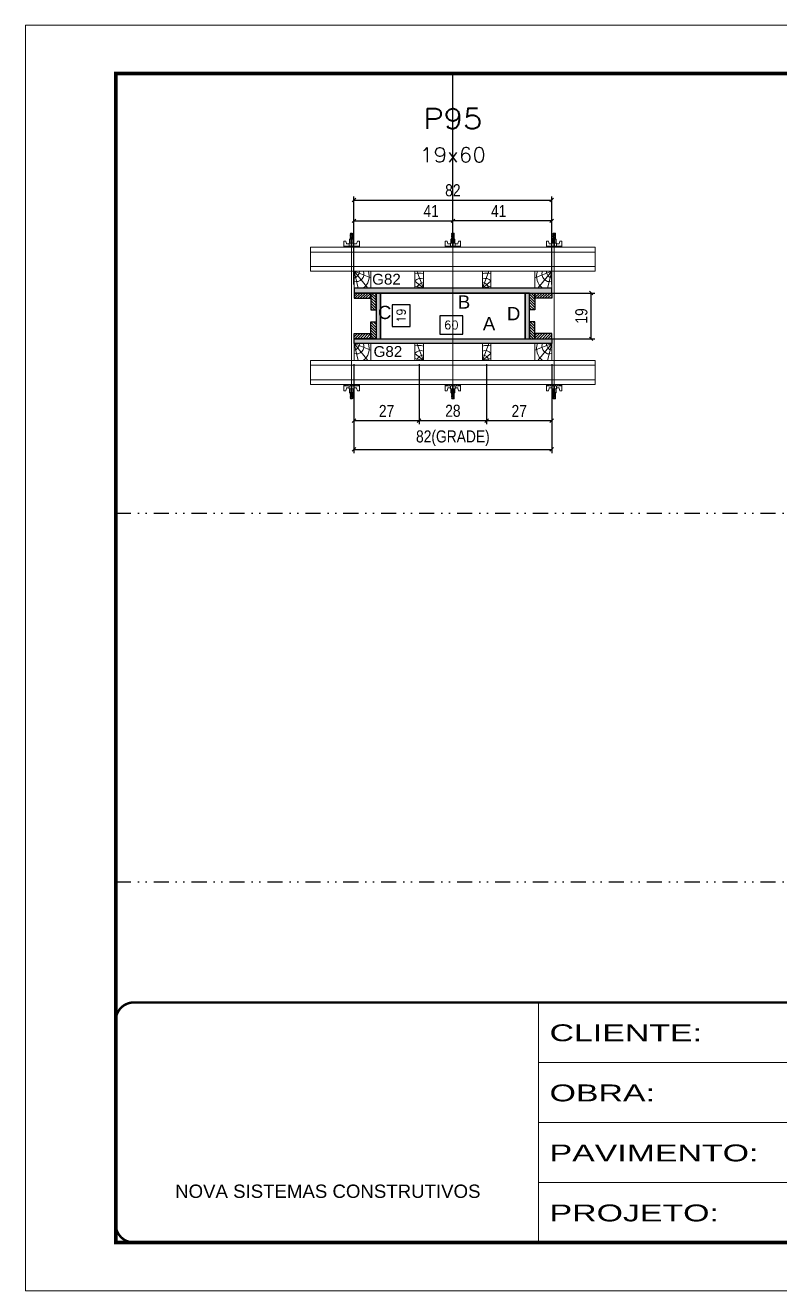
# Model space of a CAD drawing. Extents: x 14400 to 27878, y -21631 to 6985.
# Drawn here: x 17570 to 18196, y -13591 to -12541 of the extents above; entities that cross this region are included whole.
import ezdxf
from ezdxf.enums import TextEntityAlignment as Align

# ---------------------------------------------------------------- set-up
doc = ezdxf.new("R2010")
doc.units = 0
for name, pattern in [('CONTINUO', [0]), ('DASHED', [0.75, 0.5, -0.25]), ('DIVIDE2', [0.625, 0.25, -0.125, 0, -0.125, 0, -0.125]), ('HIDDEN', [0.375, 0.25, -0.125])]:
    doc.linetypes.add(name, pattern=pattern)
for name, color, linetype in [('CHAPA', 1, 'Continuous'), ('COTA', 241, 'Continuous'), ('MEIO_PONT', 93, 'Continuous'), ('Nível', 160, 'Continuous'), ('Painéis', 200, 'Continuous'), ('SARRAFO', 251, 'Continuous'), ('Texto de Titulo', 7, 'Continuous'), ('Texto Qtd Sarr', 242, 'Continuous'), ('TEXTO_GERAL', 7, 'Continuous')]:
    doc.layers.add(name, color=color, linetype=linetype)
for name, color, linetype, lineweight in [('Folhas', 255, 'Continuous', 9), ('Hachura', 251, 'Continuous', 9), ('Madeira', 126, 'Continuous', 18), ('Perfil Metálico', 224, 'Continuous', 18), ('SARRAFO DE PRESSAO', 251, 'DASHED', 9), ('Texto Seção', 7, 'Continuous', 15)]:
    doc.layers.add(name, color=color, linetype=linetype, lineweight=lineweight)
doc.styles.add('ARIAL', font='arial.ttf')
doc.styles.add('COTA TECNICA 2X', font='techl___.ttf', dxfattribs={"height": 10})
doc.styles.add('ROMANS', font='romans.shx')
doc.styles.add('SANSSERIF', font='sas_____.pfb')
doc.styles.add('Tecnologia', font='')
doc.styles.get('Tecnologia').set_extended_font_data('Forgotten Futurist')
doc.dimstyles.new('SECAO PILAR', dxfattribs={"dimtxt": 10, "dimasz": 3, "dimexe": 3, "dimexo": 3, "dimgap": 3, "dimtad": 1, "dimdec": 1, "dimlfac": 0.5, "dimzin": 12, "dimdsep": 46, "dimtxsty": 'COTA TECNICA 2X', "dimblk1": 'OBLIQUE', "dimblk2": 'OBLIQUE', "dimsah": 1, "dimcen": 0.9, "dimclrd": 256, "dimclre": 256, "dimclrt": 256, "dimadec": 1, "dimazin": 3, "dimtfac": 1, "dimtdec": 1, "dimtmove": 0, "dimatfit": 3, "dimfxl": 1, "dimtolj": 1, "dimtzin": 12, "dimarcsym": 0})
doc.dimstyles.new('SECÇÃO 2', dxfattribs={"dimtxt": 7, "dimasz": 6, "dimexe": 0.18, "dimexo": 2, "dimgap": -4, "dimtad": 3, "dimdec": 1, "dimlfac": 0.5, "dimzin": 12, "dimdsep": 46, "dimtxsty": 'ROMANS', "dimblk": 'ARCHTICK', "dimcen": 0.09, "dimse1": 1, "dimse2": 1, "dimsd1": 1, "dimsd2": 1, "dimclrd": 180, "dimclre": 5, "dimclrt": 1, "dimadec": 0, "dimazin": 3, "dimtfac": 1, "dimtdec": 1, "dimtofl": 0, "dimtmove": 0, "dimatfit": 3, "dimldrblk": 'ARCHTICK', "dimfxl": 1, "dimtolj": 1, "dimtzin": 0, "dimarcsym": 0})
pattern_1 = [(225, (8503.5847, -35692.6013), (1.12253202, -1.12253202), [])]
pattern_2 = [(225, (8718.5847, -35692.6013), (1.12253202, -1.12253202), [])]
pattern_3 = [(135, (-4903.2717, -3298.2413), (-1.12253202, -1.12253202), [])]
pattern_4 = [(135, (-4923.2717, -3298.2413), (-1.12253202, -1.12253202), [])]

# ---------------------------------------------------------------- blocks, each defined once
blk = doc.blocks.new('9999999999')
at = {"color": 30, "linetype": 'CONTINUO'}
for p, q in [((98564.6, 34230.2), (98564.6, 34429.4)), ((98564.6, 34379.6), (99584, 34379.6)), ((98564.6, 34329.8), (99488, 34329.8)), ((98564.6, 34280), (99488, 34280))]:
    blk.add_line(p, q, dxfattribs=at)
at = {"color": 30, "linetype": 'CONTINUO', "const_width": 2}
blk.add_lwpolyline([(99584, 34230.2), (99584, 34414.4, 0.414214), (99569, 34429.4), (98229, 34429.4, 0.414214), (98214, 34414.4), (98214, 34245.2, 0.414214), (98229, 34230.2), (99584, 34230.2)], format="xyb", dxfattribs=at)
at = {"layer": 'Folhas'}
blk.add_lwpolyline([(98139, 34190.2), (99624, 34190.2), (99624, 35240.2), (98139, 35240.2)], close=True, dxfattribs=at)
at = {"layer": 'Folhas', "color": 30, "const_width": 3}
blk.add_lwpolyline([(98214, 34230.2), (99584, 34230.2), (99584, 35200.2), (98214, 35200.2)], close=True, dxfattribs=at)
at = {"color": 7, "linetype": 'Continuous', "ltscale": 5, "style": 'ARIAL'}
blk.add_text('NOVA SISTEMAS CONSTRUTIVOS', height=11.059, dxfattribs=at).set_placement((98263.2, 34267.2))
at = {"layer": 'Folhas', "color": 7, "style": 'Tecnologia', "width": 1.5}
for s, p in [('CLIENTE:', (98573.7, 34397.2)), ('OBRA:', (98573.7, 34347.3)), ('PAVIMENTO:', (98573.7, 34297.5)), ('PROJETO:', (98573.7, 34247.7))]:
    blk.add_text(s, height=14, dxfattribs=at).set_placement(p)
blk = doc.blocks.new('titulo1')
at = {"layer": 'Defpoints', "color": 252, "linetype": 'HIDDEN', "ltscale": 2}
blk.add_line((0, 0), (0, 125), dxfattribs=at)
at = {"layer": 'Defpoints', "style": 'ROMANS', "oblique": 15}
blk.add_attdef('FOLHA', text='', height=10, dxfattribs=at).set_placement((0, 15.6), align=Align.MIDDLE_CENTER)
at = {"layer": 'Texto Qtd Sarr', "color": 3, "style": 'ROMANS', "oblique": 15}
for tag, height, p in [('TITULO', 17, (0, 71.4)), ('SEÇÃO', 12, (0, 41.5))]:
    blk.add_attdef(tag, text='', height=height, dxfattribs=at).set_placement(p, align=Align.MIDDLE_CENTER)
blk = doc.blocks.new('*D2640')
at = {"layer": 'COTA', "color": 180, "lineweight": -2, "transparency": 16777216}
for p, q in [((17932.8, -12782.2), (17913.8, -12782.2)), ((17913.8, -12782.2), (17913.8, -12797.2)), ((17932.8, -12797.2), (17932.8, -12782.2)), ((17913.8, -12797.2), (17932.8, -12797.2))]:
    blk.add_line(p, q, dxfattribs=at)
at = {"layer": 'Defpoints', "color": 0, "transparency": 16777216}
for p in [(17864.5, -12801.2), (17984.5, -12801.2), (17984.5, -12801.2)]:
    blk.add_point(p, dxfattribs=at)
at = {"layer": 'COTA', "color": 1, "transparency": 16777216, "insert": (17923.3, -12789.7), "char_height": 7, "attachment_point": 5, "style": 'ROMANS'}
blk.add_mtext('\\A1;60', dxfattribs=at)
blk = doc.blocks.new('_ArchTick')
at = {"color": 0, "linetype": 'ByBlock', "const_width": 0.15}
blk.add_lwpolyline([(-0.5, -0.5), (0.5, 0.5)], dxfattribs=at)
blk = doc.blocks.new('*D2641')
at = {"layer": 'COTA', "color": 180, "lineweight": -2, "transparency": 16777216}
for p, q in [((17889.1, -12772.9), (17874.1, -12772.9)), ((17874.1, -12772.9), (17874.1, -12790.9)), ((17889.1, -12790.9), (17889.1, -12772.9)), ((17874.1, -12790.9), (17889.1, -12790.9))]:
    blk.add_line(p, q, dxfattribs=at)
at = {"layer": 'Defpoints', "color": 0, "transparency": 16777216}
for p in [(17864.5, -12763.2), (17893.1, -12763.2), (17864.5, -12801.2)]:
    blk.add_point(p, dxfattribs=at)
at = {"layer": 'COTA', "color": 1, "transparency": 16777216, "insert": (17881.6, -12781.9), "char_height": 7, "attachment_point": 5, "rotation": 90, "style": 'ROMANS'}
blk.add_mtext('\\A1;19', dxfattribs=at)
blk = doc.blocks.new('_Oblique')
at = {"color": 0, "linetype": 'ByBlock', "lineweight": -2}
blk.add_line((-0.5, -0.5), (0.5, 0.5), dxfattribs=at)
blk = doc.blocks.new('*D2657')
at = {"layer": 'COTA', "lineweight": -2, "transparency": 16777216}
for p, q in [((17991.1, -12763.2), (18042.2, -12763.2)), ((18039.2, -12801.2), (18039.2, -12763.2)), ((17991.1, -12801.2), (18042.2, -12801.2))]:
    blk.add_line(p, q, dxfattribs=at)
at = {"layer": 'Defpoints', "color": 0, "transparency": 16777216}
for p in [(17988.1, -12763.2), (18039.2, -12763.2), (17988.1, -12801.2)]:
    blk.add_point(p, dxfattribs=at)
at = {"layer": 'COTA', "lineweight": -2, "transparency": 16777216, "xscale": 3, "yscale": 3, "zscale": 3}
for p, rotation in [((18039.2, -12763.2), 90), ((18039.2, -12801.2), 270)]:
    blk.add_blockref('_Oblique', p, dxfattribs=dict(at, rotation=rotation))
at = {"layer": 'COTA', "transparency": 16777216, "insert": (18031.1, -12782.2), "char_height": 10, "attachment_point": 5, "rotation": 90, "style": 'COTA TECNICA 2X'}
blk.add_mtext('\\A1;19', dxfattribs=at)
blk = doc.blocks.new('*D2642')
at = {"layer": 'COTA', "lineweight": -2, "transparency": 16777216}
for p, q in [((17842.5, -12822.2), (17842.5, -12896)), ((18006.5, -12822.2), (18006.5, -12896)), ((17842.5, -12893), (18006.5, -12893))]:
    blk.add_line(p, q, dxfattribs=at)
at = {"layer": 'Defpoints', "color": 0, "transparency": 16777216}
for p in [(17842.5, -12819.2), (18006.5, -12819.2), (18006.5, -12893)]:
    blk.add_point(p, dxfattribs=at)
at = {"layer": 'COTA', "lineweight": -2, "transparency": 16777216, "xscale": 3, "yscale": 3, "zscale": 3, "rotation": 180}
blk.add_blockref('_Oblique', (17842.5, -12893), dxfattribs=at)
at = {"layer": 'COTA', "lineweight": -2, "transparency": 16777216, "xscale": 3, "yscale": 3, "zscale": 3}
blk.add_blockref('_Oblique', (18006.5, -12893), dxfattribs=at)
at = {"layer": 'COTA', "transparency": 16777216, "insert": (17924.5, -12883.7), "char_height": 10, "attachment_point": 5, "style": 'COTA TECNICA 2X'}
blk.add_mtext('\\A1;82(GRADE)', dxfattribs=at)
blk = doc.blocks.new('*D2643')
at = {"layer": 'COTA', "lineweight": -2, "transparency": 16777216}
for p, q in [((17952.5, -12822.2), (17952.5, -12872.1)), ((18006.5, -12822.2), (18006.5, -12872.1)), ((17952.5, -12869.1), (18006.5, -12869.1))]:
    blk.add_line(p, q, dxfattribs=at)
at = {"layer": 'Defpoints', "color": 0, "transparency": 16777216}
for p in [(17952.5, -12819.2), (18006.5, -12819.2), (18006.5, -12869.1)]:
    blk.add_point(p, dxfattribs=at)
at = {"layer": 'COTA', "lineweight": -2, "transparency": 16777216, "xscale": 3, "yscale": 3, "zscale": 3, "rotation": 180}
blk.add_blockref('_Oblique', (17952.5, -12869.1), dxfattribs=at)
at = {"layer": 'COTA', "lineweight": -2, "transparency": 16777216, "xscale": 3, "yscale": 3, "zscale": 3}
blk.add_blockref('_Oblique', (18006.5, -12869.1), dxfattribs=at)
at = {"layer": 'COTA', "transparency": 16777216, "insert": (17979.5, -12861.1), "char_height": 10, "attachment_point": 5, "style": 'COTA TECNICA 2X'}
blk.add_mtext('\\A1;27', dxfattribs=at)
blk = doc.blocks.new('*D2644')
at = {"layer": 'COTA', "lineweight": -2, "transparency": 16777216}
for p, q in [((17842.5, -12822.2), (17842.5, -12872.1)), ((17896.5, -12822.2), (17896.5, -12872.1)), ((17842.5, -12869.1), (17896.5, -12869.1))]:
    blk.add_line(p, q, dxfattribs=at)
at = {"layer": 'Defpoints', "color": 0, "transparency": 16777216}
for p in [(17842.5, -12819.2), (17896.5, -12819.2), (17896.5, -12869.1)]:
    blk.add_point(p, dxfattribs=at)
at = {"layer": 'COTA', "lineweight": -2, "transparency": 16777216, "xscale": 3, "yscale": 3, "zscale": 3, "rotation": 180}
blk.add_blockref('_Oblique', (17842.5, -12869.1), dxfattribs=at)
at = {"layer": 'COTA', "lineweight": -2, "transparency": 16777216, "xscale": 3, "yscale": 3, "zscale": 3}
blk.add_blockref('_Oblique', (17896.5, -12869.1), dxfattribs=at)
at = {"layer": 'COTA', "transparency": 16777216, "insert": (17869.5, -12861.1), "char_height": 10, "attachment_point": 5, "style": 'COTA TECNICA 2X'}
blk.add_mtext('\\A1;27', dxfattribs=at)
blk = doc.blocks.new('*D2645')
at = {"layer": 'COTA', "lineweight": -2, "transparency": 16777216}
for p, q in [((17896.5, -12822.2), (17896.5, -12872.1)), ((17952.5, -12822.2), (17952.5, -12872.1)), ((17896.5, -12869.1), (17952.5, -12869.1))]:
    blk.add_line(p, q, dxfattribs=at)
at = {"layer": 'Defpoints', "color": 0, "transparency": 16777216}
for p in [(17896.5, -12819.2), (17952.5, -12819.2), (17952.5, -12869.1)]:
    blk.add_point(p, dxfattribs=at)
at = {"layer": 'COTA', "lineweight": -2, "transparency": 16777216, "xscale": 3, "yscale": 3, "zscale": 3, "rotation": 180}
blk.add_blockref('_Oblique', (17896.5, -12869.1), dxfattribs=at)
at = {"layer": 'COTA', "lineweight": -2, "transparency": 16777216, "xscale": 3, "yscale": 3, "zscale": 3}
blk.add_blockref('_Oblique', (17952.5, -12869.1), dxfattribs=at)
at = {"layer": 'COTA', "transparency": 16777216, "insert": (17924.5, -12861), "char_height": 10, "attachment_point": 5, "style": 'COTA TECNICA 2X'}
blk.add_mtext('\\A1;28', dxfattribs=at)
blk = doc.blocks.new('*D2646')
at = {"layer": 'COTA', "lineweight": -2, "transparency": 16777216}
for p, q in [((17842.5, -12756.2), (17842.5, -12683.1)), ((18006.5, -12756.2), (18006.5, -12683.1)), ((17842.5, -12686.1), (18006.5, -12686.1))]:
    blk.add_line(p, q, dxfattribs=at)
at = {"layer": 'Defpoints', "color": 0, "transparency": 16777216}
for p in [(18006.5, -12686.1), (17842.5, -12759.2), (18006.5, -12759.2)]:
    blk.add_point(p, dxfattribs=at)
at = {"layer": 'COTA', "lineweight": -2, "transparency": 16777216, "xscale": 3, "yscale": 3, "zscale": 3, "rotation": 180}
blk.add_blockref('_Oblique', (17842.5, -12686.1), dxfattribs=at)
at = {"layer": 'COTA', "lineweight": -2, "transparency": 16777216, "xscale": 3, "yscale": 3, "zscale": 3}
blk.add_blockref('_Oblique', (18006.5, -12686.1), dxfattribs=at)
at = {"layer": 'COTA', "transparency": 16777216, "insert": (17924.5, -12678), "char_height": 10, "attachment_point": 5, "style": 'COTA TECNICA 2X'}
blk.add_mtext('\\A1;82', dxfattribs=at)
blk = doc.blocks.new('*D2647')
at = {"layer": 'COTA', "lineweight": -2, "transparency": 16777216}
for p, q in [((17842.5, -12722.2), (17842.5, -12700.3)), ((17842.5, -12703.3), (17924.5, -12703.3)), ((17924.5, -12722.2), (17924.5, -12700.3))]:
    blk.add_line(p, q, dxfattribs=at)
at = {"layer": 'Defpoints', "color": 0, "transparency": 16777216}
for p in [(17924.5, -12703.3), (17842.5, -12725.2), (17924.5, -12725.2)]:
    blk.add_point(p, dxfattribs=at)
at = {"layer": 'COTA', "lineweight": -2, "transparency": 16777216, "xscale": 3, "yscale": 3, "zscale": 3, "rotation": 180}
blk.add_blockref('_Oblique', (17842.5, -12703.3), dxfattribs=at)
at = {"layer": 'COTA', "lineweight": -2, "transparency": 16777216, "xscale": 3, "yscale": 3, "zscale": 3}
blk.add_blockref('_Oblique', (17924.5, -12703.3), dxfattribs=at)
at = {"layer": 'COTA', "transparency": 16777216, "insert": (17906.5, -12695.2), "char_height": 10, "attachment_point": 5, "style": 'COTA TECNICA 2X'}
blk.add_mtext('\\A1;41', dxfattribs=at)
blk = doc.blocks.new('*D2648')
at = {"layer": 'COTA', "lineweight": -2, "transparency": 16777216}
for p, q in [((17924.5, -12722.2), (17924.5, -12700.3)), ((18006.5, -12703.3), (17924.5, -12703.3)), ((18006.5, -12722.2), (18006.5, -12700.3))]:
    blk.add_line(p, q, dxfattribs=at)
at = {"layer": 'Defpoints', "color": 0, "transparency": 16777216}
for p in [(17924.5, -12703.3), (17924.5, -12725.2), (18006.5, -12725.2)]:
    blk.add_point(p, dxfattribs=at)
at = {"layer": 'COTA', "lineweight": -2, "transparency": 16777216, "xscale": 3, "yscale": 3, "zscale": 3, "rotation": 180}
blk.add_blockref('_Oblique', (17924.5, -12703.3), dxfattribs=at)
at = {"layer": 'COTA', "lineweight": -2, "transparency": 16777216, "xscale": 3, "yscale": 3, "zscale": 3}
blk.add_blockref('_Oblique', (18006.5, -12703.3), dxfattribs=at)
at = {"layer": 'COTA', "transparency": 16777216, "insert": (17962.5, -12695.2), "char_height": 10, "attachment_point": 5, "style": 'COTA TECNICA 2X'}
blk.add_mtext('\\A1;41', dxfattribs=at)
blk = doc.blocks.new('C')
at = {"layer": 'Hachura', "color": 0}
for p, q in [((0, 3.22), (0, -3.22)), ((0.45, 3.22), (0, 3.22)), ((0.46, 3.16), (0, 3.16)), ((0.46, 3.05), (0, 3.05)), ((0.46, 2.88), (0, 2.88)), ((0, 2.75), (0, -1.16)), ((0.46, 2.65), (0, 2.65)), ((0.46, 2.23), (0, 2.23)), ((0.46, 1.51), (0, 1.51)), ((0.39, 0.49), (0.17, 0.49)), ((0.45, -3.23), (0.45, 3.22)), ((0.45, 3.22), (2.58, 3.22)), ((1.74, 0.97), (0.45, 0.97)), ((1.45, 0.1), (0.45, 0.1)), ((1.35, 1.94), (1.35, 0.96)), ((2.58, 2.39), (1.47, 2.09)), ((1.74, -0.97), (1.74, 0.97)), ((1.74, 0.97), (1.74, 0.84)), ((1.74, 0.97), (1.74, 0.84)), ((1.74, 0.84), (3.35, 0.84)), ((3.35, 0.45), (1.74, 0.45)), ((2.58, 3.22), (2.58, 2.39)), ((3.32, 0.84), (3.32, -0.84)), ((3.35, 0.84), (3.35, -0.84)), ((3.68, 0.45), (3.35, 0.45)), ((3.84, -0.52), (3.35, 0.45)), ((3.35, 0.06), (3.67, -0.57)), ((3.68, 0.45), (4.16, -0.52)), ((3.72, 0.5), (4.25, -0.57)), ((4.37, -0.55), (3.83, 0.53)), ((4.15, 0.45), (3.93, 0.45)), ((4.42, -0.52), (3.93, 0.45)), ((4.15, 0.45), (4.26, 0.45)), ((4.26, 0.45), (4.74, -0.52)), ((4.3, 0.5), (4.83, -0.57)), ((4.95, -0.55), (4.41, 0.53)), ((4.51, 0.45), (4.84, 0.45)), ((5, -0.52), (4.51, 0.45)), ((4.84, 0.45), (5.32, -0.52)), ((4.88, 0.5), (5.41, -0.57)), ((5.53, -0.55), (4.99, 0.53)), ((5.58, -0.52), (5.09, 0.45)), ((5.42, 0.45), (5.09, 0.45)), ((5.58, -0.52), (5.09, 0.45)), ((5.42, 0.45), (5.74, -0.19)), ((5.46, 0.5), (5.74, -0.07)), ((5.74, 0.19), (5.57, 0.53)), ((5.74, 0.32), (5.68, 0.45)), ((5.68, 0.45), (5.74, 0.45)), ((5.74, 0.45), (5.9, 0.29)), ((5.74, 0.45), (5.74, -0.52)), ((5.9, -0.36), (5.9, 0.29)), ((0.45, 0), (0, 0)), ((0.46, -1.52), (0, -1.52)), ((0.46, -2.23), (0, -2.23)), ((0.46, -2.65), (0, -2.65)), ((0.46, -2.88), (0, -2.88)), ((0.46, -3.05), (0, -3.05)), ((0.46, -3.16), (0, -3.16)), ((0, -3.22), (2.57, -3.22)), ((0.08, -0.48), (0.29, -0.48)), ((0.29, -0.48), (0.4, -0.48)), ((0.45, 0), (0.45, -0.97)), ((0.45, -0.16), (1.45, -0.16)), ((0.45, -0.65), (0.45, -0.32)), ((0.45, -3.23), (0.45, -0.65)), ((0.45, -0.97), (1.74, -0.97)), ((1.35, -1.94), (1.35, -0.97)), ((2.58, -2.39), (1.47, -2.1)), ((3.35, -0.32), (1.74, -0.32)), ((3.35, -0.84), (1.74, -0.84)), ((2.58, -3.23), (2.58, -2.39)), ((3.35, -0.07), (3.58, -0.52)), ((3.35, -0.52), (3.58, -0.52)), ((3.84, -0.52), (4.16, -0.52)), ((4.42, -0.52), (4.74, -0.52)), ((4.63, -0.52), (4.74, -0.52)), ((5, -0.52), (5.32, -0.52)), ((5.58, -0.52), (5.74, -0.52)), ((5.74, -0.52), (5.9, -0.36)), ((5.74, -0.52), (5.74, -0.52))]:
    blk.add_line(p, q, dxfattribs=at)
for centre, radius, start, end in [((1.52, 1.94), 0.161, 104.7436, 180), ((1.44, -0.03), 0.129, 272.695, 87.305), ((3.81, 0.39), 0.143, 25.5688, 154.4312), ((4.39, 0.39), 0.143, 25.5688, 154.4312), ((4.97, 0.39), 0.143, 25.5688, 154.4312), ((5.55, 0.39), 0.143, 25.5688, 154.4312), ((0.17, -0.37), 0.174, 221.744, 317.8592), ((1.52, -1.94), 0.161, 180, 255.2564), ((3.71, -0.4), 0.174, 222.1408, 318.256), ((4.29, -0.4), 0.174, 222.1408, 318.256), ((4.87, -0.4), 0.174, 222.1408, 318.256), ((5.45, -0.4), 0.174, 222.1408, 318.256), ((5.61, -0.4), 0.174, 317.8592, 318.256)]:
    blk.add_arc(centre, radius, start, end, dxfattribs=at)
blk = doc.blocks.new('PONTALETE')
at = {"layer": 'Madeira'}
for q in [(2.71, 7), (7, 5.76), (7, 1.74)]:
    blk.add_line((0, 0), q, dxfattribs=at)
blk.add_lwpolyline([(0, 0), (7, 0), (7, 7), (0, 7)], close=True, dxfattribs=at)
for centre, radius, start, end in [((2.04, 0.06), 6.23, 37.2818, 109.0913), ((1.09, 0.9), 3.19, 343.603, 109.9847), ((-0.21, -0.78), 3.09, 14.6322, 86.0383)]:
    blk.add_arc(centre, radius, start, end, dxfattribs=at)
blk = doc.blocks.new('MEIO PONTALETE')
at = {"layer": 'Madeira'}
for q in [(2.71, 7), (3.5, 2.88), (3.5, 0.87)]:
    blk.add_line((0, 0), q, dxfattribs=at)
blk.add_lwpolyline([(0, 0), (3.5, 0), (3.5, 7), (0, 7)], close=True, dxfattribs=at)
for centre, radius, start, end in [((2.04, 0.06), 6.23, 76.4499, 109.0913), ((1.09, 0.9), 3.19, 40.9063, 109.9847), ((-0.21, -0.78), 3.09, 14.6322, 86.0383)]:
    blk.add_arc(centre, radius, start, end, dxfattribs=at)

msp = doc.modelspace()

# ---------------------------------------------------------------- hatches: boundary and pattern name
at = {"layer": 'Hachura'}
h = msp.add_hatch(color=256, dxfattribs=at)
h.dxf.hatch_style = 1
h.paths.add_polyline_path([(18006.54, -12763.19), (18006.54, -12759.19), (17842.54, -12759.19), (17842.54, -12763.19)])
h = msp.add_hatch(color=256, dxfattribs=at)
h.dxf.hatch_style = 1
h.paths.add_polyline_path([(18006.54, -12763.19), (18006.54, -12759.19), (17842.54, -12759.19), (17842.54, -12763.19)])
h = msp.add_hatch(dxfattribs=at)
h.set_pattern_fill('ANSI31', color=256, scale=0.5, angle=180, style=0)
h.set_pattern_definition(pattern_2)
h.paths.add_polyline_path([(17856.54, -12763.19), (17856.54, -12767.59), (17842.54, -12767.59), (17842.54, -12763.19)])
h = msp.add_hatch(dxfattribs=at)
h.set_pattern_fill('ANSI31', color=256, scale=0.5, angle=90, style=0)
h.set_pattern_definition(pattern_4)
h.paths.add_polyline_path([(17860.94, -12777.19), (17856.54, -12777.19), (17856.54, -12763.19), (17860.94, -12763.19)])
h = msp.add_hatch(color=256, dxfattribs=at)
h.dxf.hatch_style = 1
h.paths.add_polyline_path([(17860.94, -12801.19), (17864.54, -12801.19), (17864.54, -12763.19), (17860.94, -12763.19)])
h = msp.add_hatch(color=256, dxfattribs=at)
h.dxf.hatch_style = 1
h.paths.add_polyline_path([(17860.94, -12801.19), (17864.54, -12801.19), (17864.54, -12763.19), (17860.94, -12763.19)])
h = msp.add_hatch(color=256, dxfattribs=at)
h.dxf.hatch_style = 1
h.paths.add_polyline_path([(17984.54, -12801.19), (17988.14, -12801.19), (17988.14, -12763.19), (17984.54, -12763.19)])
h = msp.add_hatch(color=256, dxfattribs=at)
h.dxf.hatch_style = 1
h.paths.add_polyline_path([(17984.54, -12801.19), (17988.14, -12801.19), (17988.14, -12763.19), (17984.54, -12763.19)])
h = msp.add_hatch(dxfattribs=at)
h.set_pattern_fill('ANSI31', color=256, scale=0.5, angle=90, style=0)
h.set_pattern_definition(pattern_3)
h.paths.add_polyline_path([(17988.14, -12777.19), (17992.54, -12777.19), (17992.54, -12763.19), (17988.14, -12763.19)])
h = msp.add_hatch(dxfattribs=at)
h.set_pattern_fill('ANSI31', color=256, scale=0.5, angle=180, style=0)
h.set_pattern_definition(pattern_1)
h.paths.add_polyline_path([(17992.54, -12763.19), (17992.54, -12767.59), (18006.54, -12767.59), (18006.54, -12763.19)])
h = msp.add_hatch(dxfattribs=at)
h.set_pattern_fill('ANSI31', color=256, scale=0.5, angle=90, style=0)
h.set_pattern_definition(pattern_4)
h.paths.add_polyline_path([(17860.94, -12787.19), (17856.54, -12787.19), (17856.54, -12801.19), (17860.94, -12801.19)])
h = msp.add_hatch(dxfattribs=at)
h.set_pattern_fill('ANSI31', color=256, scale=0.5, angle=90, style=0)
h.set_pattern_definition(pattern_3)
h.paths.add_polyline_path([(17988.14, -12787.19), (17992.54, -12787.19), (17992.54, -12801.19), (17988.14, -12801.19)])
h = msp.add_hatch(dxfattribs=at)
h.set_pattern_fill('ANSI31', color=256, scale=0.5, angle=180, style=0)
h.set_pattern_definition(pattern_2)
h.paths.add_polyline_path([(17856.54, -12801.19), (17856.54, -12796.79), (17842.54, -12796.79), (17842.54, -12801.19)])
h = msp.add_hatch(dxfattribs=at)
h.set_pattern_fill('ANSI31', color=256, scale=0.5, angle=180, style=0)
h.set_pattern_definition(pattern_1)
h.paths.add_polyline_path([(17992.54, -12801.19), (17992.54, -12796.79), (18006.54, -12796.79), (18006.54, -12801.19)])
h = msp.add_hatch(color=256, dxfattribs=at)
h.dxf.hatch_style = 1
h.paths.add_polyline_path([(18006.54, -12801.19), (18006.54, -12805.19), (17842.54, -12805.19), (17842.54, -12801.19)])
h = msp.add_hatch(color=256, dxfattribs=at)
h.dxf.hatch_style = 1
h.paths.add_polyline_path([(18006.54, -12801.19), (18006.54, -12805.19), (17842.54, -12805.19), (17842.54, -12801.19)])

# ---------------------------------------------------------------- linework, layer by layer
at = {"layer": 'CHAPA'}
for points in [[(18006.54, -12763.19), (18006.54, -12759.19), (17842.54, -12759.19), (17842.54, -12763.19)], [(18006.54, -12763.19), (18006.54, -12759.19), (17842.54, -12759.19), (17842.54, -12763.19)], [(17860.94, -12801.19), (17864.54, -12801.19), (17864.54, -12763.19), (17860.94, -12763.19)], [(17860.94, -12801.19), (17864.54, -12801.19), (17864.54, -12763.19), (17860.94, -12763.19)], [(17984.54, -12801.19), (17988.14, -12801.19), (17988.14, -12763.19), (17984.54, -12763.19)], [(17984.54, -12801.19), (17988.14, -12801.19), (17988.14, -12763.19), (17984.54, -12763.19)], [(18006.54, -12801.19), (18006.54, -12805.19), (17842.54, -12805.19), (17842.54, -12801.19)], [(18006.54, -12801.19), (18006.54, -12805.19), (17842.54, -12805.19), (17842.54, -12801.19)]]:
    msp.add_lwpolyline(points, close=True, dxfattribs=at)
at = {"layer": 'Hachura'}
for p, q in [((17840.54, -12849.99), (17840.53, -12718.19)), ((17924.53, -12849.99), (17924.54, -12718.19)), ((18008.54, -12849.99), (18008.55, -12718.19))]:
    msp.add_line(p, q, dxfattribs=at)
at = {"layer": 'Madeira'}
for points in [[(18006.54, -12759.19), (18006.54, -12745.19), (17842.54, -12745.19), (17842.54, -12759.19)], [(18006.54, -12805.19), (18006.54, -12819.19), (17842.54, -12819.19), (17842.54, -12805.19)]]:
    msp.add_lwpolyline(points, close=True, dxfattribs=at)
at = {"layer": 'Nível', "color": 4, "linetype": 'DIVIDE2', "ltscale": 50}
for p, q in [((17644.97, -12945.77), (19014.97, -12945.77)), ((17644.97, -13251.77), (19014.97, -13251.77))]:
    msp.add_line(p, q, dxfattribs=at)
at = {"layer": 'Painéis'}
msp.add_lwpolyline([(17864.54, -12763.19), (17864.54, -12801.19), (17984.54, -12801.19), (17984.54, -12763.19)], close=True, dxfattribs=at)
at = {"layer": 'Perfil Metálico'}
for points in [[(18042.54, -12725.19), (18042.54, -12745.19), (17806.54, -12745.19), (17806.54, -12725.19)], [(17806.54, -12741.19), (17806.54, -12729.19), (18042.54, -12729.19), (18042.54, -12741.19)], [(18042.54, -12839.19), (18042.54, -12819.19), (17806.54, -12819.19), (17806.54, -12839.19)], [(17806.54, -12823.19), (17806.54, -12835.19), (18042.54, -12835.19), (18042.54, -12823.19)]]:
    msp.add_lwpolyline(points, close=True, dxfattribs=at)
at = {"layer": 'SARRAFO'}
for points in [[(17842.54, -12767.59), (17856.54, -12767.59), (17856.54, -12763.19), (17842.54, -12763.19)], [(17856.54, -12763.19), (17856.54, -12777.19), (17860.94, -12777.19), (17860.94, -12763.19)], [(17992.54, -12763.19), (17992.54, -12777.19), (17988.14, -12777.19), (17988.14, -12763.19)], [(18006.54, -12767.59), (17992.54, -12767.59), (17992.54, -12763.19), (18006.54, -12763.19)], [(17856.54, -12801.19), (17856.54, -12787.19), (17860.94, -12787.19), (17860.94, -12801.19)], [(17992.54, -12801.19), (17992.54, -12787.19), (17988.14, -12787.19), (17988.14, -12801.19)], [(17842.54, -12796.79), (17856.54, -12796.79), (17856.54, -12801.19), (17842.54, -12801.19)], [(18006.54, -12796.79), (17992.54, -12796.79), (17992.54, -12801.19), (18006.54, -12801.19)]]:
    msp.add_lwpolyline(points, close=True, dxfattribs=at)

# ---------------------------------------------------------------- block references
at = {"layer": 'Hachura', "linetype": 'Continuous', "yscale": 2, "zscale": 2}
for p, xscale, rotation in [((17840.54, -12725.19), -2, 270), ((17924.53, -12725.19), 2, 90), ((18008.54, -12725.19), 2, 90), ((17840.54, -12839.19), 2, 269.9999999999999), ((17924.53, -12839.19), -2, 90), ((18008.54, -12839.19), -2, 90)]:
    msp.add_blockref('C', p, dxfattribs=dict(at, xscale=xscale, rotation=rotation))
at = {"layer": 'MEIO_PONT', "yscale": 2, "zscale": 2}
for p, xscale, rotation in [((17842.54, -12745.19), 2, 269.9999999999999), ((18006.54, -12745.19), -2, 90), ((17842.54, -12805.19), 2, 269.9999999999999), ((18006.54, -12805.19), -2, 90)]:
    msp.add_blockref('PONTALETE', p, dxfattribs=dict(at, xscale=xscale, rotation=rotation))
at = {"layer": 'MEIO_PONT', "yscale": 1.999999997962732, "zscale": 1.999999997962732}
for p, xscale in [((17900.04, -12759.19), -1.999999997962732), ((17949.04, -12759.19), 1.999999997962732), ((17900.04, -12819.19), -1.999999997962732), ((17949.04, -12819.19), 1.999999997962732)]:
    msp.add_blockref('MEIO PONTALETE', p, dxfattribs=dict(at, xscale=xscale))
at = {"layer": 'SARRAFO DE PRESSAO', "color": 6, "linetype": 'ByBlock'}
msp.add_blockref('9999999999', (-80569.01, -47781.25), dxfattribs=at)
at = {"layer": 'Texto Seção'}
ref = msp.add_blockref('titulo1', (17924.54, -12706.05), dxfattribs=at)
ref.add_attrib('TITULO', 'P95', dxfattribs={"layer": 'Texto de Titulo', "color": 7, "height": 17, "style": 'ROMANS', "width": 1.1}).set_placement((17924.54, -12618.55), align=Align.MIDDLE_CENTER)
ref.add_attrib('SEÇÃO', '19x60', dxfattribs={"layer": 'Texto de Titulo', "color": 7, "height": 12, "style": 'ROMANS', "width": 1.1}).set_placement((17924.54, -12648.55), align=Align.MIDDLE_CENTER)

# ---------------------------------------------------------------- texts
at = {"layer": 'TEXTO_GERAL', "color": 0, "linetype": 'Continuous', "style": 'SANSSERIF'}
for p in [(17857.57, -12751.74), (17858.77, -12811.74)]:
    msp.add_text('G82', height=9, dxfattribs=at).set_placement(p, align=Align.MIDDLE_LEFT)
at = {"layer": 'TEXTO_GERAL', "style": 'ARIAL'}
for s, p in [('B', (17933.8, -12770.64)), ('C', (17867.93, -12779.29)), ('D', (17974.88, -12780.3)), ('A', (17954.51, -12788.61))]:
    msp.add_text(s, height=11, dxfattribs=at).set_placement(p, align=Align.MIDDLE_CENTER)

# ---------------------------------------------------------------- dimensions: what is measured, and where the dimension line sits
at = {"layer": 'COTA'}
for base, p1, p2, picture, middle in [((18006.54, -12686.09), (17842.54, -12759.19), (18006.54, -12759.19), '*D2646', (17924.54, -12677.99)), ((17896.54, -12869.13), (17842.54, -12819.19), (17896.54, -12819.19), '*D2644', (17869.54, -12861.05)), ((17952.54, -12869.13), (17896.54, -12819.19), (17952.54, -12819.19), '*D2645', (17924.54, -12861.03)), ((18006.54, -12869.13), (17952.54, -12819.19), (18006.54, -12819.19), '*D2643', (17979.54, -12861.05))]:
    dim = msp.add_linear_dim(base=base, p1=p1, p2=p2, dimstyle='SECAO PILAR', dxfattribs=at)
    dim.commit()
    dim.dimension.update_dxf_attribs({"geometry": picture, "text_midpoint": middle})
for base, p1, p2, dimstyle, picture, middle in [((17924.53, -12703.29), (17842.54, -12725.19), (17924.53, -12725.19), 'SECAO PILAR', '*D2647', (17906.53, -12703.29)), ((17984.54, -12801.19), (17864.54, -12801.19), (17984.54, -12801.19), 'SECÇÃO 2', '*D2640', (17923.3, -12801.19))]:
    dim = msp.add_linear_dim(base=base, p1=p1, p2=p2, dimstyle=dimstyle, dxfattribs=at)
    dim.commit()
    dim.dimension.update_dxf_attribs({"geometry": picture, "text_midpoint": middle, "dimtype": 160})
for base, p1, p2, angle, dimstyle, picture, middle in [((17924.53, -12703.29), (18006.54, -12725.19), (17924.53, -12725.19), 180, 'SECAO PILAR', '*D2648', (17962.53, -12703.29)), ((17893.12, -12763.19), (17864.54, -12801.19), (17864.54, -12763.19), 90, 'SECÇÃO 2', '*D2641', (17893.12, -12781.95))]:
    dim = msp.add_linear_dim(base=base, p1=p1, p2=p2, angle=angle, dimstyle=dimstyle, dxfattribs=at)
    dim.commit()
    dim.dimension.update_dxf_attribs({"geometry": picture, "text_midpoint": middle, "dimtype": 160})
dim = msp.add_linear_dim(base=(18039.17, -12763.19), p1=(17988.14, -12801.19), p2=(17988.14, -12763.19), angle=90, dimstyle='SECAO PILAR', dxfattribs=at)
dim.commit()
dim.dimension.update_dxf_attribs({"geometry": '*D2657', "text_midpoint": (18031.09, -12782.19)})
dim = msp.add_linear_dim(base=(18006.54, -12892.97), p1=(17842.54, -12819.19), p2=(18006.54, -12819.19), text='<>(GRADE)', dimstyle='SECAO PILAR', dxfattribs=at)
dim.commit()
dim.dimension.update_dxf_attribs({"geometry": '*D2642', "text_midpoint": (17924.54, -12883.75)})

doc.saveas('drawing.dxf')
